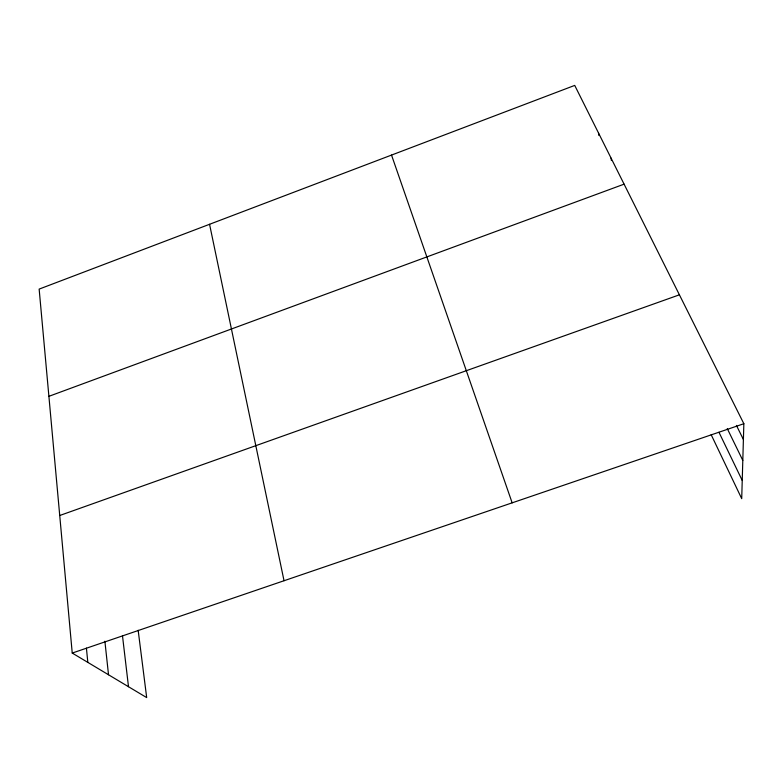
<?xml version="1.0" encoding="UTF-8"?>
<svg xmlns="http://www.w3.org/2000/svg" width="783" height="783" viewBox="0 0 783 783"><rect width="100%" height="100%" fill="white"/><g stroke="black" fill="none" stroke-linecap="round" stroke-linejoin="round"><path stroke-width="1.17" d="M138.16 630.266L146.685 697.594L72.232 653.061L39.15 289.103L574.722 85.406L743.85 423.72L741.716 498.663L711.16 434.682M48.898 396.325L624.09 184.162M59.723 515.508L679.409 294.819M72.232 653.061L743.85 423.72M736.421 425.404L743.4 439.508M727.27 428.604L742.803 460.404M718.97 432.285L742.235 480.468M391.529 155.083L512.151 502.843M209.56 224.29L284.033 580.741M598.535 133.051L598.868 135.459M611.083 158.146L611.396 160.535M122.5 635.913L128.5 686.711M104.883 641.218L108.524 674.77M86.414 648.118L87.823 662.389"/></g></svg>
